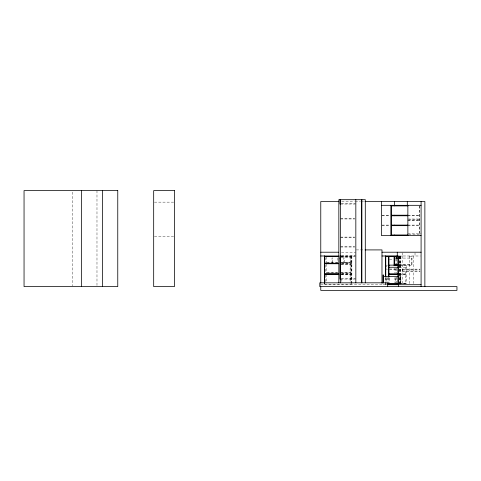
<?xml version="1.0" encoding="UTF-8"?>
<svg xmlns="http://www.w3.org/2000/svg" width="481" height="481" viewBox="0 0 481 481"><rect width="100%" height="100%" fill="white"/><g stroke="black" fill="none" stroke-linecap="round" stroke-linejoin="round"><path stroke-width="0.36" stroke-dasharray="2.4 1.8" d="M341.726 201.539L354.467 201.539M355.206 201.539L360.461 201.539M361.195 201.539L364.201 201.539M154.419 202.146L174.459 202.146M341.276 203.469L355.453 203.469M340.53 204.034L355.453 204.034M381.98 215.205L390.295 215.205M407.864 215.205L419.198 215.205M381.98 215.777L390.295 215.777M407.864 215.777L419.198 215.777M340.53 218.392L354.707 218.392M340.53 218.963L354.707 218.963M407.864 219.017L419.198 219.017M408.573 219.583L419.198 219.583M407.864 220.154L419.198 220.154M407.864 220.719L419.198 220.719M381.98 225.096L390.295 225.096M407.864 225.096L419.198 225.096M381.98 225.661L390.295 225.661M407.864 225.661L419.198 225.661M407.864 233.85L421.091 233.85M408.597 234.415L420.358 234.415M154.419 236.195L174.459 236.195M340.53 237.097L354.707 237.097M340.53 237.668L354.707 237.668M340.53 246.452L354.707 246.452M340.53 247.018L354.707 247.018M356.265 249.91L364.345 249.91M341.474 252.212L355.531 252.212M341.276 255.802L355.453 255.802M341.456 255.994L354.9 255.994M399.008 255.994L420.358 255.994M340.53 256.373L355.453 256.373M341.456 256.523L351.749 256.559M398.983 256.559L402.194 256.559M409.752 256.559L413.534 256.559M341.143 256.902L350.691 256.902L350.691 262.885L341.143 262.885M341.143 257.275L350.126 257.275M398.977 258.069L411.983 258.069L411.983 265.187L398.977 265.187M411.983 258.447L411.417 258.447L411.417 264.809M389.442 259.241L392.881 259.241M338.149 262.506L325.98 262.62L338.149 262.62M341.143 262.506L350.312 262.506L341.143 262.62M341.456 263.636L351.749 263.636M341.456 263.75L351.749 263.75M341.143 264.129L350.691 264.129L350.691 273.136L341.143 273.136M341.143 264.508L350.126 264.508M398.977 264.809L411.983 264.809M398.977 264.923L411.983 264.923M387.385 265.127L386.814 265.127L386.814 269.594L387.385 269.594M399.086 265.127L406.313 265.127L406.313 283.58L399.086 283.58M399.086 267.268L406.313 267.268M406.313 267.646L405.748 267.646L405.748 283.201M389.442 269.029L394.943 269.029M402.194 269.126L419.919 269.126L419.919 269.691L402.194 269.691M405.748 269.282L406.313 269.282M389.442 269.594L395.508 269.594L395.508 268.103M402.194 271.013L419.919 271.013L419.919 271.579L402.194 271.579M338.149 272.757L325.98 272.871L338.149 272.871M341.143 272.757L350.312 272.757L341.143 272.871M341.456 273.893L351.749 273.893M341.456 274.008L351.749 274.008M399.008 274.008L406.313 274.008M399.008 274.116L406.313 274.116M341.143 274.38L350.691 274.38L350.691 281.89M399.086 274.38L406.313 274.38M341.143 274.759L350.126 274.759M399.428 276.461L400.871 276.461L400.871 283.58M400.871 276.84L400.306 276.84L400.306 283.201M341.276 278.475L355.453 278.475M387.385 278.92L386.814 278.92L386.814 283.387M394.943 278.92L395.508 278.92L395.508 283.387M340.53 279.046L355.832 279.046M399.008 283.201L406.313 283.201M399.008 283.315L406.313 283.315M351.749 284.145L324.543 284.145L324.543 284.71M385.756 284.145L386.327 284.145M382.96 284.331L383.531 284.331M320.767 284.71L386.652 284.71M419.39 205.886L419.39 234.235M419.198 205.886L419.198 234.981M415.019 252.844L415.019 255.994M413.534 255.994L413.534 284.145M409.752 255.994L409.752 284.145M402.765 269.691L402.765 271.013M402.248 252.844L402.248 255.994M402.194 255.994L402.194 284.145M400.649 256.559L400.649 284.145M400.12 256.559L400.12 284.145M400.078 256.559L400.078 284.145M399.549 256.559L399.549 284.145M399.362 256.559L399.362 284.145M396.488 258.796L396.488 264.093M396.488 268.127L396.488 273.316M396.488 277.02L396.488 282.948M395.923 258.796L395.923 264.015M395.923 268.488L395.923 272.961M395.923 277.435L395.923 282.654M394.943 268.025L394.943 273.148M394.943 277.537L394.943 283.387M389.538 278.138L389.538 282.479M388.973 277.675L388.973 283.58M388.401 277.711L388.401 283.598M387.385 277.537L387.385 283.387M386.327 277.435L386.327 281.908M385.756 277.435L385.756 284.71M385.648 278.084L385.648 284.71M351.864 255.994L351.864 283.237M351.749 255.994L351.749 284.71M351.184 256.559L351.184 283.399M350.126 256.902L350.126 262.885M350.126 264.129L350.126 273.136M350.126 274.38L350.126 283.387M344.276 262.506L344.276 257.972L343.711 257.972L343.711 262.506M341.853 279.046L341.853 282.822M337.86 257.972L337.86 262.506M332.581 262.506L332.581 257.972L332.016 257.972L332.016 262.506M326.166 256.902L326.166 262.885M326.166 264.129L326.166 273.136M326.166 274.38L326.166 283.008M325.601 257.648L325.601 262.885M325.601 264.881L325.601 273.136M325.601 275.132L325.601 283.387M320.767 283.616L320.767 286.598M96.982 190.62L96.982 285.852M72.421 192.117L72.421 285.852"/><path stroke-width="0.72" d="M338.738 201.539L320.767 201.539L320.767 283.237M364.935 201.539L424.867 201.539L424.867 286.598M340.53 204.034L339.965 204.034L339.965 199.687M381.415 205.321L421.091 205.321M391.426 205.886L407.942 205.886M391.426 215.205L407.942 215.205M391.426 215.777L407.942 215.777M391.426 225.096L407.942 225.096M391.426 225.661L407.942 225.661M391.426 234.981L407.942 234.981M421.091 235.552L381.415 235.552L381.415 201.539M365.079 249.91L381.98 249.91L381.98 283.237M320.767 252.212L338.516 252.212M381.98 252.212L421.091 252.212M340.53 255.802L339.965 255.802L339.965 258.447L340.53 258.447M320.767 255.994L338.516 255.994M381.98 255.994L398.418 255.994L398.418 286.598M385.756 256.277L396.488 256.277M324.543 256.559L338.516 256.559M385.756 256.559L396.488 256.559M394.636 258.069L398.25 258.069M340.53 258.562L339.965 258.562L339.965 279.046L340.53 279.046M324.543 263.636L338.516 263.636M324.543 263.75L338.516 263.75M398.25 264.809L394.45 264.809L398.25 264.923M388.973 265.127L398.364 265.127M394.636 265.187L398.25 265.187M388.401 265.752L388.973 265.752M388.973 267.268L398.364 267.268M324.543 273.893L338.516 273.893M324.543 274.008L338.516 274.008M388.78 274.008L398.364 274.008M388.78 274.116L398.364 274.116M325.601 274.38L338.895 274.38M388.973 274.38L398.364 274.38M388.401 274.759L388.973 274.759M383.531 276.461L397.985 276.461M387.145 283.58L398.364 283.58M387.187 284.145L396.488 284.145M388.401 284.331L388.973 284.331M387.187 284.427L396.488 284.427M387.187 284.71L421.091 284.71M421.091 201.539L421.091 286.598M407.864 205.321L407.864 235.552M407.299 201.539L407.299 205.321M397.853 255.994L397.853 284.71M397.282 252.212L397.282 255.994M396.488 255.994L396.488 258.796M396.488 283.237L396.488 284.71M394.636 205.321L394.636 205.886M394.636 215.205L394.636 215.777M394.636 225.096L394.636 225.661M394.636 234.981L394.636 235.552M394.402 201.539L394.402 205.321M391.426 205.321L391.426 235.552M390.861 205.321L390.861 235.552M388.973 276.978L388.973 256.373L388.401 256.373L388.401 276.978M387.686 286.598L387.686 282.822L319.787 282.822L319.787 286.598L456.95 286.598L456.95 290.38L320.767 290.38L320.767 286.598M385.756 255.994L385.756 277.02M385.648 255.994L385.648 276.611M383.531 282.888L383.531 274.952L382.96 274.952L382.96 282.888M365.295 282.822L365.295 199.687L338.846 199.687L338.846 282.822M361.88 199.687L361.88 282.822M361.502 199.687L361.502 282.822M355.832 199.687L355.832 282.822M340.53 199.687L340.53 282.822M324.543 255.994L324.543 283.423M324.428 255.994L324.428 283.237M102.393 190.62L102.393 286.598M81.614 190.62L81.614 286.598M117.761 190.62L24.05 190.62L24.05 286.598L117.761 286.598L117.761 190.62M174.459 190.62L153.679 190.62L153.679 286.598L174.459 286.598L174.459 190.62M394.636 256.373L394.071 256.373L394.071 265.566L394.636 265.566L394.636 256.373"/></g></svg>
